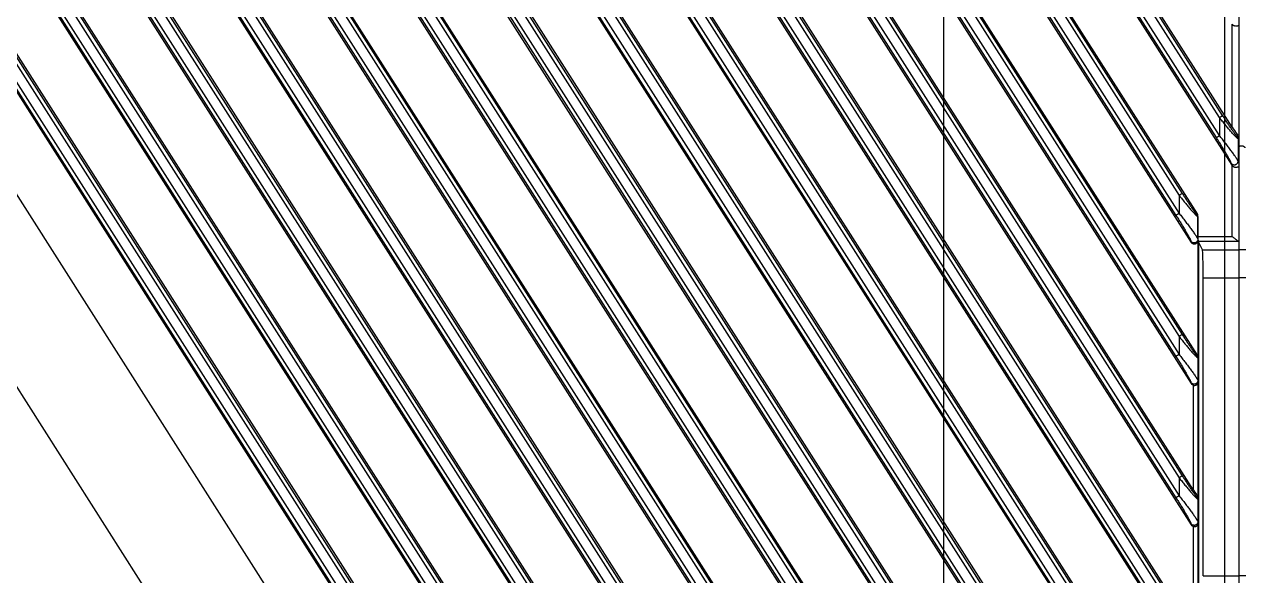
# Model space of a CAD drawing. Header units: millimetres. Extents: x 562 to 17351, y 2396 to 6995.
# Drawn here: x 14409.1 to 14538.8, y 4060.6 to 4119.4 of the extents above; entities that cross this region are included whole.
import ezdxf

# ---------------------------------------------------------------- set-up
doc = ezdxf.new("R2010")
doc.units = ezdxf.units.MM

# ---------------------------------------------------------------- blocks, each defined once
blk = doc.blocks.new('DTGCNV')
at = {"color": 7, "linetype": 'Continuous'}
for p, q in [((12716.62, 5010.2), (12716.62, 4673.2)), ((13316.62, 5010.2), (13316.62, 4672.7)), ((13136.22, 5009.5), (13315.88, 4727.48)), ((13315.92, 4731.52), (13138.83, 5009.5)), ((13145.82, 5009.5), (13315.88, 4742.55)), ((13315.92, 4746.59), (13148.43, 5009.5)), ((13155.43, 5009.5), (13315.88, 4757.63)), ((13311.78, 4768.16), (13158.03, 5009.5)), ((13165.03, 5009.5), (13311.54, 4779.53)), ((13311.78, 4783.23), (13167.64, 5009.5)), ((13174.63, 5009.5), (13311.54, 4794.6)), ((13241.86, 5009.5), (13311.54, 4900.13)), ((13312.21, 4903.17), (13244.47, 5009.5)), ((13251.47, 5009.5), (13315.88, 4908.38)), ((13315.92, 4912.42), (13254.07, 5009.5)), ((13314.23, 4730.42), (13137.44, 5007.93)), ((13314.57, 4730.63), (13137.77, 5008.15)), ((13314.57, 4732.55), (13138.99, 5008.15)), ((13314.9, 4732.76), (13139.33, 5008.36)), ((13314.23, 4745.49), (13147.04, 5007.93)), ((13314.57, 4745.71), (13147.38, 5008.15)), ((13314.57, 4747.62), (13148.6, 5008.15)), ((13314.9, 4747.84), (13148.93, 5008.36)), ((13314.23, 4760.57), (13156.64, 5007.93)), ((13314.57, 4760.78), (13156.98, 5008.15)), ((13314.57, 4762.7), (13158.2, 5008.15)), ((13314.9, 4762.91), (13158.54, 5008.36)), ((13166.25, 5007.93), (13309.92, 4782.41)), ((13166.58, 5008.15), (13310.26, 4782.62)), ((13167.8, 5008.15), (13310.26, 4784.54)), ((13168.14, 5008.36), (13310.59, 4784.75)), ((13175.85, 5007.93), (13309.92, 4797.49)), ((13176.19, 5008.15), (13310.26, 4797.7)), ((13177.41, 5008.15), (13310.26, 4799.62)), ((13177.74, 5008.36), (13310.59, 4799.83)), ((13243.08, 5007.93), (13309.92, 4903.01)), ((13243.42, 5008.15), (13310.26, 4903.23)), ((13244.64, 5008.15), (13310.26, 4905.14)), ((13244.97, 5008.36), (13310.59, 4905.36)), ((13314.23, 4911.32), (13252.68, 5007.93)), ((13314.57, 4911.54), (13253.02, 5008.15)), ((13314.57, 4913.45), (13254.24, 5008.15)), ((13314.9, 4913.67), (13254.58, 5008.36)), ((13122.27, 5005.36), (13314.22, 4704.06)), ((13129.33, 5005.24), (13315.88, 4712.4)), ((13315.92, 4716.44), (13131.86, 5005.36)), ((13311.78, 4798.31), (13179.88, 5005.36)), ((13186.95, 5005.24), (13312.75, 4807.77)), ((13315.27, 4807.91), (13189.48, 5005.36)), ((13196.56, 5005.24), (13315.88, 4817.93)), ((13315.92, 4821.97), (13199.08, 5005.36)), ((13206.16, 5005.24), (13315.88, 4833)), ((13315.92, 4837.04), (13208.69, 5005.36)), ((13215.76, 5005.24), (13315.88, 4848.08)), ((13315.92, 4852.12), (13218.29, 5005.36)), ((13225.37, 5005.24), (13311.54, 4869.98)), ((13311.78, 4873.69), (13227.9, 5005.36)), ((13234.97, 5005.24), (13311.54, 4885.06)), ((13298.05, 4708.98), (13109.91, 5004.31)), ((13314.23, 4715.34), (13130.58, 5003.62)), ((13314.57, 4715.56), (13130.91, 5003.84)), ((13314.57, 4717.47), (13132.13, 5003.84)), ((13314.9, 4717.69), (13132.47, 5004.05)), ((13188.2, 5003.62), (13312.12, 4809.11)), ((13188.54, 5003.84), (13312.45, 4809.33)), ((13313.67, 4809.33), (13189.76, 5003.84)), ((13314.01, 4809.54), (13190.09, 5004.05)), ((13314.23, 4820.87), (13197.81, 5003.62)), ((13314.57, 4821.09), (13198.14, 5003.84)), ((13314.57, 4823), (13199.36, 5003.84)), ((13314.9, 4823.22), (13199.7, 5004.05)), ((13314.23, 4835.95), (13207.41, 5003.62)), ((13314.57, 4836.16), (13207.75, 5003.84)), ((13314.57, 4838.08), (13208.97, 5003.84)), ((13314.9, 4838.29), (13209.3, 5004.05)), ((13314.23, 4851.02), (13217.01, 5003.62)), ((13314.57, 4851.24), (13217.35, 5003.84)), ((13314.57, 4853.15), (13218.57, 5003.84)), ((13314.9, 4853.37), (13218.91, 5004.05)), ((13226.62, 5003.62), (13309.92, 4872.86)), ((13226.95, 5003.84), (13310.26, 4873.08)), ((13228.17, 5003.84), (13310.26, 4874.99)), ((13228.51, 5004.05), (13310.59, 4875.21)), ((13236.22, 5003.62), (13309.92, 4887.94)), ((13236.56, 5003.84), (13310.26, 4888.15)), ((13237.78, 5003.84), (13310.26, 4890.07)), ((13312.21, 4888.1), (13238.09, 5004.43)), ((13238.11, 5004.05), (13310.59, 4890.28)), ((13315.92, 4912.42), (13315.92, 4923.41)), ((12716.68, 4922.46), (12716.62, 4922.44)), ((13314.57, 4913.45), (13314.9, 4913.67)), ((13314.57, 4913.45), (13314.57, 4911.54)), ((13314.23, 4911.32), (13314.57, 4911.54)), ((13316.61, 4911.44), (13316.5, 4911.4)), ((13316.62, 4911.21), (13316.56, 4911.19)), ((13316.56, 4911.19), (13316.56, 4908.8)), ((12716.68, 4909.78), (12716.62, 4909.98)), ((13316.62, 4908.6), (13316.56, 4908.8)), ((12716.68, 4907.38), (12716.62, 4907.37)), ((13315.88, 4908.38), (13315.82, 4908.58)), ((13315.92, 4900.77), (13315.92, 4908.33)), ((13310.59, 4905.36), (13310.26, 4905.14)), ((13310.26, 4905.14), (13310.26, 4903.23)), ((13310.26, 4903.23), (13309.92, 4903.01)), ((13312.19, 4903.1), (13312.21, 4903.17)), ((13312.26, 4902.89), (13312.27, 4902.95)), ((13312.26, 4902.89), (13312.26, 4900.46)), ((13312.27, 4900.77), (13312.27, 4902.95)), ((13311.52, 4900.25), (13311.54, 4900.13)), ((13312.26, 4900.46), (13312.27, 4900.35)), ((13312.27, 4900.77), (13315.92, 4900.77)), ((13312.27, 4900.35), (13312.27, 4900.3)), ((13312.27, 4900.3), (13312.27, 4887.88)), ((13312.28, 4900.27), (13316.58, 4900.27)), ((13312.75, 4899.35), (13312.28, 4900.27)), ((13312.37, 4860.8), (13312.37, 4900.1)), ((12720.49, 4899.35), (12716.62, 4899.35)), ((13312.75, 4899.35), (13316.62, 4899.35)), ((12720.42, 4896.35), (12716.62, 4896.35)), ((13312.82, 4896.35), (13316.62, 4896.35)), ((13312.82, 4864.54), (13312.82, 4896.35)), ((13310.59, 4890.28), (13310.26, 4890.07)), ((13310.26, 4890.07), (13310.26, 4888.15)), ((13310.26, 4888.15), (13309.92, 4887.94)), ((13312.19, 4888.02), (13312.21, 4888.1)), ((13312.26, 4887.81), (13312.27, 4887.88)), ((13312.26, 4887.81), (13312.26, 4885.39)), ((13312.26, 4885.39), (13312.28, 4885.18)), ((13311.52, 4885.17), (13311.54, 4885.06)), ((13311.78, 4873.69), (13311.78, 4884.88)), ((13312.28, 4872.86), (13312.28, 4885.18)), ((13310.59, 4875.21), (13310.26, 4874.99)), ((13310.26, 4874.99), (13310.26, 4873.08)), ((13310.26, 4873.08), (13309.92, 4872.86)), ((13312.19, 4872.95), (13312.21, 4873.05)), ((13312.28, 4872.86), (13312.26, 4872.74)), ((13312.26, 4872.74), (13312.26, 4870.31)), ((13311.52, 4870.1), (13311.54, 4869.98)), ((13311.78, 4860.12), (13311.78, 4869.8)), ((13312.26, 4870.31), (13312.28, 4870.1)), ((13312.28, 4860.62), (13312.28, 4870.1)), ((12720.42, 4864.54), (12716.62, 4864.54)), ((13312.82, 4864.54), (13316.62, 4864.54))]:
    blk.add_line(p, q, dxfattribs=at)
for centre, radius, start, end in [((13316.16, 4911.19), 0.402, 0.1282, 32.3718), ((13311.86, 4902.88), 0.396, 0.208, 32.9741), ((13311.86, 4887.81), 0.396, 0.208, 32.9741), ((13311.86, 4872.73), 0.396, 0.208, 32.9741)]:
    blk.add_arc(centre, radius, start, end, dxfattribs=at)
for centre, major_axis, ratio, start_param, end_param in [((13315.92, 4912.54), (-0.7, 1.1), 0.046753, -4.638574, -3.259594), ((13316.22, 4908.61), (-0.117, 0.402), 0.954439, -4.415997, -4.276035), ((13311.87, 4902.95), (0.085, 0.394), 0.992337, -1.357318, -0.787827), ((12717.32, 4900.26), (0.7, 0), 0.052408, 2.812592, 3.141593), ((13312.28, 4900.77), (0, 0.5), 0.026186, -4.712389, -3.193953), ((13315.92, 4900.26), (0.7, 0), 0.052408, 0, 0.329), ((13312.74, 4896.35), (0, 3), 0.026186, -1.570796, -0.05236), ((13311.87, 4887.88), (0.085, 0.394), 0.992337, -1.357318, -0.787827), ((13311.87, 4885.28), (-0.052, 0.405), 0.97951, -4.264838, -3.490965), ((13311.78, 4873.77), (-0.499, 0.789), 0.046753, -4.638574, -3.601913), ((13311.87, 4870.2), (-0.052, 0.405), 0.97951, -4.264838, -3.490965)]:
    blk.add_ellipse(centre, major_axis=major_axis, ratio=ratio, start_param=start_param, end_param=end_param, dxfattribs=at)
for points, knots in [([(13315.92, 4923.41), (13315.93, 4923.39), (13315.97, 4923.36), (13316.03, 4923.31), (13316.09, 4923.28), (13316.15, 4923.26), (13316.22, 4923.24), (13316.28, 4923.23), (13316.34, 4923.23), (13316.4, 4923.24), (13316.44, 4923.25), (13316.47, 4923.25), (13316.5, 4923.26), (13316.52, 4923.27), (13316.55, 4923.27), (13316.56, 4923.28), (13316.57, 4923.28), (13316.59, 4923.28), (13316.6, 4923.28), (13316.6, 4923.28), (13316.61, 4923.27), (13316.62, 4923.27), (13316.62, 4923.25), (13316.62, 4923.25), (13316.62, 4923.24)], [0, 0, 0, 0, 0.092092, 0.18383, 0.274482, 0.363041, 0.448376, 0.529457, 0.605459, 0.675766, 0.739913, 0.769539, 0.797439, 0.847676, 0.869774, 0.889641, 0.907107, 0.922074, 0.934647, 0.945489, 0.956057, 0.968087, 0.982675, 1, 1, 1, 1]), ([(12716.62, 4922.21), (12716.62, 4922.21), (12716.62, 4922.21), (12716.62, 4922.22), (12716.62, 4922.22), (12716.62, 4922.22), (12716.62, 4922.22), (12716.63, 4922.22), (12716.63, 4922.22), (12716.63, 4922.21), (12716.63, 4922.21)], [0, 0, 0, 0, 0.134296, 0.239838, 0.325336, 0.408088, 0.50825, 0.637794, 0.80127, 1, 1, 1, 1]), ([(13316.56, 4911.19), (13316.56, 4911.19), (13316.55, 4911.19), (13316.54, 4911.19), (13316.53, 4911.2), (13316.52, 4911.2), (13316.51, 4911.21), (13316.49, 4911.23), (13316.46, 4911.25), (13316.42, 4911.29), (13316.38, 4911.33), (13316.33, 4911.38), (13316.27, 4911.44), (13316.22, 4911.5), (13316.13, 4911.58), (13316.03, 4911.7), (13315.89, 4911.85), (13315.76, 4912.01), (13315.61, 4912.18), (13315.47, 4912.35), (13315.32, 4912.53), (13315.17, 4912.71), (13315.02, 4912.89), (13314.82, 4913.14), (13314.67, 4913.33), (13314.57, 4913.45)], [0, 0, 0, 0, 0.002036, 0.004765, 0.008306, 0.012701, 0.017956, 0.024063, 0.038745, 0.05652, 0.077106, 0.100208, 0.125538, 0.152825, 0.181822, 0.244102, 0.310933, 0.381227, 0.454167, 0.529124, 0.605619, 0.683271, 0.76177, 0.840872, 1, 1, 1, 1]), ([(13316.5, 4911.4), (13316.5, 4911.4), (13316.49, 4911.4), (13316.49, 4911.4), (13316.48, 4911.41), (13316.47, 4911.41), (13316.46, 4911.42), (13316.45, 4911.43), (13316.44, 4911.45), (13316.42, 4911.46), (13316.4, 4911.49), (13316.37, 4911.52), (13316.33, 4911.57), (13316.29, 4911.63), (13316.24, 4911.69), (13316.19, 4911.75), (13316.12, 4911.84), (13316.04, 4911.96), (13315.93, 4912.12), (13315.82, 4912.28), (13315.71, 4912.44), (13315.59, 4912.61), (13315.48, 4912.78), (13315.36, 4912.96), (13315.25, 4913.13), (13315.09, 4913.37), (13314.98, 4913.55), (13314.9, 4913.67)], [0, 0, 0, 0, 0.001988, 0.003277, 0.004801, 0.008605, 0.013451, 0.019328, 0.026206, 0.034036, 0.042764, 0.062675, 0.085465, 0.110691, 0.137955, 0.166932, 0.197336, 0.261568, 0.329268, 0.399486, 0.471568, 0.545042, 0.619552, 0.694837, 0.77068, 0.84692, 1, 1, 1, 1]), ([(13315.82, 4908.58), (13315.82, 4908.59), (13315.82, 4908.6), (13315.81, 4908.63), (13315.79, 4908.67), (13315.77, 4908.73), (13315.74, 4908.79), (13315.7, 4908.86), (13315.65, 4908.96), (13315.58, 4909.09), (13315.49, 4909.25), (13315.39, 4909.42), (13315.29, 4909.6), (13315.18, 4909.79), (13315.07, 4909.97), (13314.91, 4910.23), (13314.72, 4910.55), (13314.48, 4910.94), (13314.31, 4911.19), (13314.23, 4911.32)], [0, 0, 0, 0, 0.005901, 0.012735, 0.028952, 0.048163, 0.069902, 0.093761, 0.1194, 0.174923, 0.234768, 0.297789, 0.363198, 0.430435, 0.499095, 0.568871, 0.710853, 0.85493, 1, 1, 1, 1]), ([(13316.56, 4908.8), (13316.56, 4908.8), (13316.55, 4908.81), (13316.54, 4908.84), (13316.52, 4908.88), (13316.49, 4908.93), (13316.46, 4908.98), (13316.42, 4909.05), (13316.36, 4909.14), (13316.28, 4909.26), (13316.17, 4909.42), (13316.05, 4909.6), (13315.92, 4909.77), (13315.78, 4909.96), (13315.64, 4910.15), (13315.45, 4910.41), (13315.19, 4910.74), (13314.88, 4911.14), (13314.67, 4911.4), (13314.57, 4911.54)], [0, 0, 0, 0, 0.00509, 0.010986, 0.025069, 0.041978, 0.061422, 0.083117, 0.106791, 0.15915, 0.216898, 0.278823, 0.34401, 0.411766, 0.481566, 0.552988, 0.699417, 0.848964, 1, 1, 1, 1]), ([(13316.62, 4911.44), (13316.62, 4911.44), (13316.62, 4911.43), (13316.62, 4911.43), (13316.62, 4911.43), (13316.61, 4911.43), (13316.61, 4911.43), (13316.61, 4911.43), (13316.61, 4911.43), (13316.61, 4911.43), (13316.61, 4911.44)], [0, 0, 0, 0, 0.134296, 0.239838, 0.325336, 0.408088, 0.50825, 0.637794, 0.80127, 1, 1, 1, 1]), ([(12717.32, 4910.24), (12717.3, 4910.26), (12717.27, 4910.29), (12717.21, 4910.33), (12717.15, 4910.37), (12717.08, 4910.39), (12717.02, 4910.41), (12716.95, 4910.41), (12716.89, 4910.41), (12716.84, 4910.41), (12716.8, 4910.4), (12716.77, 4910.4), (12716.74, 4910.39), (12716.71, 4910.38), (12716.69, 4910.37), (12716.68, 4910.37), (12716.66, 4910.37), (12716.65, 4910.37), (12716.64, 4910.37), (12716.63, 4910.37), (12716.63, 4910.37), (12716.62, 4910.38), (12716.62, 4910.39), (12716.62, 4910.4), (12716.62, 4910.41)], [0, 0, 0, 0, 0.092092, 0.18383, 0.274482, 0.363041, 0.448376, 0.529457, 0.605459, 0.675766, 0.739913, 0.769539, 0.797439, 0.847676, 0.869774, 0.889641, 0.907107, 0.922074, 0.934647, 0.945489, 0.956057, 0.968087, 0.982675, 1, 1, 1, 1]), ([(13315.82, 4908.58), (13315.84, 4908.57), (13315.86, 4908.53), (13315.91, 4908.49), (13315.96, 4908.46), (13316.02, 4908.44), (13316.08, 4908.42), (13316.14, 4908.41), (13316.21, 4908.42), (13316.27, 4908.43), (13316.33, 4908.45), (13316.38, 4908.48), (13316.43, 4908.52), (13316.48, 4908.57), (13316.51, 4908.62), (13316.54, 4908.68), (13316.55, 4908.74), (13316.56, 4908.78), (13316.56, 4908.8)], [0, 0, 0, 0, 0.061114, 0.122614, 0.184534, 0.246921, 0.309743, 0.372937, 0.436398, 0.5, 0.563602, 0.627063, 0.690257, 0.753079, 0.815466, 0.877386, 0.938886, 1, 1, 1, 1]), ([(13315.92, 4908.33), (13315.93, 4908.32), (13315.97, 4908.28), (13316.03, 4908.24), (13316.09, 4908.21), (13316.15, 4908.18), (13316.22, 4908.17), (13316.28, 4908.16), (13316.34, 4908.16), (13316.4, 4908.16), (13316.44, 4908.17), (13316.47, 4908.18), (13316.5, 4908.18), (13316.52, 4908.19), (13316.55, 4908.2), (13316.56, 4908.2), (13316.57, 4908.21), (13316.59, 4908.21), (13316.6, 4908.21), (13316.6, 4908.2), (13316.61, 4908.2), (13316.62, 4908.19), (13316.62, 4908.18), (13316.62, 4908.17), (13316.62, 4908.17)], [0, 0, 0, 0, 0.092092, 0.18383, 0.274482, 0.363041, 0.448376, 0.529457, 0.605459, 0.675766, 0.739913, 0.769539, 0.797439, 0.847676, 0.869774, 0.889641, 0.907107, 0.922074, 0.934647, 0.945489, 0.956057, 0.968087, 0.982675, 1, 1, 1, 1]), ([(12716.62, 4907.14), (12716.62, 4907.14), (12716.62, 4907.14), (12716.62, 4907.14), (12716.62, 4907.14), (12716.62, 4907.14), (12716.62, 4907.14), (12716.63, 4907.14), (12716.63, 4907.14), (12716.63, 4907.14), (12716.63, 4907.14)], [0, 0, 0, 0, 0.134291, 0.239825, 0.325324, 0.40808, 0.508237, 0.637782, 0.801264, 1, 1, 1, 1]), ([(13310.26, 4905.14), (13310.36, 4905.01), (13310.57, 4904.76), (13310.83, 4904.44), (13311.03, 4904.19), (13311.18, 4904.01), (13311.33, 4903.83), (13311.48, 4903.66), (13311.6, 4903.52), (13311.69, 4903.42), (13311.76, 4903.34), (13311.83, 4903.27), (13311.89, 4903.2), (13311.95, 4903.14), (13312, 4903.08), (13312.06, 4903.03), (13312.1, 4902.99), (13312.14, 4902.95), (13312.18, 4902.92), (13312.2, 4902.9), (13312.21, 4902.89), (13312.22, 4902.89), (13312.23, 4902.88), (13312.24, 4902.88), (13312.25, 4902.88), (13312.25, 4902.88), (13312.25, 4902.88), (13312.26, 4902.88), (13312.26, 4902.88), (13312.26, 4902.89)], [0, 0, 0, 0, 0.163599, 0.325517, 0.405208, 0.483611, 0.560291, 0.634699, 0.706102, 0.740385, 0.773533, 0.805367, 0.835691, 0.864271, 0.890851, 0.915138, 0.936821, 0.955575, 0.97109, 0.977548, 0.983108, 0.987753, 0.991491, 0.994362, 0.995508, 0.996494, 0.997369, 0.998198, 1, 1, 1, 1]), ([(13310.59, 4905.36), (13310.67, 4905.23), (13310.79, 4905.05), (13310.95, 4904.81), (13311.07, 4904.63), (13311.18, 4904.45), (13311.3, 4904.27), (13311.42, 4904.1), (13311.53, 4903.93), (13311.63, 4903.79), (13311.7, 4903.69), (13311.76, 4903.61), (13311.81, 4903.53), (13311.86, 4903.46), (13311.92, 4903.4), (13311.96, 4903.33), (13312.01, 4903.27), (13312.05, 4903.22), (13312.09, 4903.18), (13312.12, 4903.15), (13312.14, 4903.13), (13312.15, 4903.11), (13312.16, 4903.1), (13312.17, 4903.1), (13312.18, 4903.09), (13312.18, 4903.09), (13312.19, 4903.09), (13312.19, 4903.09), (13312.19, 4903.09), (13312.19, 4903.1), (13312.19, 4903.1), (13312.19, 4903.1)], [0, 0, 0, 0, 0.15694, 0.235083, 0.312792, 0.389889, 0.466133, 0.541222, 0.614757, 0.686184, 0.720877, 0.754726, 0.78758, 0.819246, 0.849499, 0.878053, 0.90457, 0.928641, 0.949798, 0.96753, 0.974953, 0.981338, 0.986644, 0.990849, 0.993984, 0.99519, 0.9962, 0.997085, 0.997946, 0.99889, 1, 1, 1, 1]), ([(13309.92, 4903.01), (13310.01, 4902.88), (13310.17, 4902.61), (13310.38, 4902.28), (13310.54, 4902.02), (13310.66, 4901.82), (13310.78, 4901.63), (13310.89, 4901.44), (13311, 4901.25), (13311.11, 4901.07), (13311.21, 4900.89), (13311.28, 4900.75), (13311.34, 4900.64), (13311.38, 4900.57), (13311.42, 4900.5), (13311.45, 4900.43), (13311.48, 4900.37), (13311.5, 4900.33), (13311.51, 4900.3), (13311.51, 4900.28), (13311.52, 4900.26), (13311.52, 4900.25), (13311.52, 4900.25)], [0, 0, 0, 0, 0.147854, 0.294636, 0.367264, 0.439153, 0.510088, 0.579799, 0.647935, 0.714028, 0.777425, 0.83718, 0.86528, 0.891898, 0.916748, 0.939475, 0.959663, 0.976821, 0.984101, 0.990427, 0.995741, 1, 1, 1, 1]), ([(13310.26, 4903.23), (13310.37, 4903.09), (13310.58, 4902.81), (13310.85, 4902.47), (13311.06, 4902.2), (13311.21, 4902), (13311.36, 4901.8), (13311.51, 4901.6), (13311.64, 4901.41), (13311.77, 4901.23), (13311.9, 4901.06), (13311.99, 4900.92), (13312.06, 4900.82), (13312.1, 4900.75), (13312.14, 4900.68), (13312.18, 4900.62), (13312.21, 4900.57), (13312.23, 4900.53), (13312.24, 4900.51), (13312.25, 4900.49), (13312.25, 4900.48), (13312.26, 4900.47), (13312.26, 4900.46)], [0, 0, 0, 0, 0.154445, 0.30727, 0.382534, 0.456692, 0.529432, 0.600377, 0.669045, 0.734822, 0.796897, 0.854183, 0.880595, 0.905226, 0.927827, 0.94811, 0.965769, 0.980485, 0.986646, 0.991965, 0.996419, 1, 1, 1, 1]), ([(13312.26, 4900.46), (13312.26, 4900.44), (13312.25, 4900.4), (13312.24, 4900.34), (13312.21, 4900.28), (13312.18, 4900.23), (13312.13, 4900.18), (13312.08, 4900.14), (13312.03, 4900.11), (13311.97, 4900.09), (13311.91, 4900.07), (13311.84, 4900.07), (13311.78, 4900.08), (13311.72, 4900.09), (13311.66, 4900.12), (13311.61, 4900.15), (13311.56, 4900.2), (13311.53, 4900.23), (13311.52, 4900.25)], [0, 0, 0, 0, 0.061771, 0.123674, 0.185724, 0.247974, 0.310429, 0.373081, 0.435901, 0.498841, 0.561846, 0.62485, 0.687789, 0.750605, 0.813254, 0.8757, 0.937956, 1, 1, 1, 1]), ([(13312.27, 4900.3), (13312.27, 4900.29), (13312.26, 4900.27), (13312.26, 4900.24), (13312.25, 4900.21), (13312.24, 4900.18), (13312.22, 4900.15), (13312.21, 4900.13), (13312.19, 4900.1), (13312.16, 4900.07), (13312.13, 4900.03), (13312.08, 4900), (13312.02, 4899.97), (13311.96, 4899.95), (13311.9, 4899.94), (13311.84, 4899.94), (13311.78, 4899.95), (13311.72, 4899.97), (13311.67, 4900), (13311.62, 4900.04), (13311.57, 4900.08), (13311.55, 4900.11), (13311.54, 4900.13)], [0, 0, 0, 0, 0.031228, 0.062521, 0.093849, 0.125129, 0.15636, 0.187602, 0.218877, 0.25016, 0.312643, 0.375129, 0.437617, 0.500102, 0.562588, 0.625073, 0.68756, 0.750046, 0.812535, 0.875018, 0.937518, 1, 1, 1, 1]), ([(13315.92, 4900.77), (13315.95, 4900.75), (13316.02, 4900.69), (13316.11, 4900.61), (13316.2, 4900.53), (13316.29, 4900.46), (13316.37, 4900.4), (13316.42, 4900.36), (13316.46, 4900.33), (13316.5, 4900.31), (13316.52, 4900.3), (13316.54, 4900.29), (13316.56, 4900.28), (13316.57, 4900.28), (13316.58, 4900.27), (13316.58, 4900.27)], [0, 0, 0, 0, 0.15268, 0.303625, 0.450751, 0.591571, 0.722639, 0.783067, 0.839077, 0.889751, 0.934068, 0.953529, 0.971042, 0.986537, 1, 1, 1, 1]), ([(13310.26, 4890.07), (13310.36, 4889.94), (13310.57, 4889.68), (13310.83, 4889.36), (13311.03, 4889.11), (13311.18, 4888.93), (13311.33, 4888.76), (13311.48, 4888.58), (13311.6, 4888.45), (13311.69, 4888.34), (13311.76, 4888.27), (13311.83, 4888.2), (13311.89, 4888.13), (13311.95, 4888.07), (13312, 4888.01), (13312.06, 4887.96), (13312.1, 4887.91), (13312.14, 4887.87), (13312.18, 4887.85), (13312.2, 4887.83), (13312.21, 4887.82), (13312.22, 4887.81), (13312.23, 4887.81), (13312.24, 4887.8), (13312.25, 4887.8), (13312.25, 4887.8), (13312.25, 4887.8), (13312.26, 4887.81), (13312.26, 4887.81), (13312.26, 4887.81)], [0, 0, 0, 0, 0.163599, 0.325517, 0.405208, 0.483611, 0.560291, 0.634699, 0.706102, 0.740385, 0.773533, 0.805367, 0.835691, 0.864271, 0.890851, 0.915138, 0.936821, 0.955575, 0.97109, 0.977548, 0.983108, 0.987753, 0.991491, 0.994362, 0.995508, 0.996494, 0.997369, 0.998198, 1, 1, 1, 1]), ([(13310.59, 4890.28), (13310.67, 4890.16), (13310.79, 4889.98), (13310.95, 4889.73), (13311.07, 4889.55), (13311.18, 4889.37), (13311.3, 4889.2), (13311.42, 4889.02), (13311.53, 4888.85), (13311.63, 4888.72), (13311.7, 4888.61), (13311.76, 4888.53), (13311.81, 4888.46), (13311.86, 4888.39), (13311.92, 4888.32), (13311.96, 4888.26), (13312.01, 4888.2), (13312.05, 4888.15), (13312.09, 4888.1), (13312.12, 4888.07), (13312.14, 4888.05), (13312.15, 4888.04), (13312.16, 4888.03), (13312.17, 4888.02), (13312.18, 4888.02), (13312.18, 4888.02), (13312.19, 4888.02), (13312.19, 4888.02), (13312.19, 4888.02), (13312.19, 4888.02), (13312.19, 4888.02), (13312.19, 4888.02)], [0, 0, 0, 0, 0.15694, 0.235083, 0.312792, 0.389889, 0.466133, 0.541222, 0.614757, 0.686184, 0.720877, 0.754726, 0.78758, 0.819246, 0.849499, 0.878053, 0.90457, 0.928641, 0.949798, 0.96753, 0.974953, 0.981338, 0.986644, 0.990849, 0.993984, 0.99519, 0.9962, 0.997085, 0.997946, 0.99889, 1, 1, 1, 1]), ([(13309.92, 4887.94), (13310.01, 4887.8), (13310.17, 4887.54), (13310.38, 4887.21), (13310.54, 4886.94), (13310.66, 4886.75), (13310.78, 4886.55), (13310.89, 4886.36), (13311, 4886.17), (13311.11, 4885.99), (13311.21, 4885.81), (13311.28, 4885.67), (13311.34, 4885.57), (13311.38, 4885.49), (13311.42, 4885.42), (13311.45, 4885.36), (13311.48, 4885.3), (13311.5, 4885.25), (13311.51, 4885.22), (13311.51, 4885.2), (13311.52, 4885.19), (13311.52, 4885.18), (13311.52, 4885.17)], [0, 0, 0, 0, 0.147854, 0.294636, 0.367264, 0.439153, 0.510088, 0.579799, 0.647935, 0.714028, 0.777425, 0.83718, 0.86528, 0.891898, 0.916748, 0.939475, 0.959663, 0.976821, 0.984101, 0.990427, 0.995741, 1, 1, 1, 1]), ([(13310.26, 4888.15), (13310.37, 4888.01), (13310.58, 4887.74), (13310.85, 4887.4), (13311.06, 4887.12), (13311.21, 4886.92), (13311.36, 4886.72), (13311.51, 4886.53), (13311.64, 4886.34), (13311.77, 4886.16), (13311.9, 4885.98), (13311.99, 4885.85), (13312.06, 4885.74), (13312.1, 4885.67), (13312.14, 4885.61), (13312.18, 4885.55), (13312.21, 4885.5), (13312.23, 4885.46), (13312.24, 4885.43), (13312.25, 4885.41), (13312.25, 4885.4), (13312.26, 4885.39), (13312.26, 4885.39)], [0, 0, 0, 0, 0.154445, 0.30727, 0.382534, 0.456692, 0.529432, 0.600377, 0.669045, 0.734822, 0.796897, 0.854183, 0.880595, 0.905226, 0.927827, 0.94811, 0.965769, 0.980485, 0.986646, 0.991965, 0.996419, 1, 1, 1, 1]), ([(13312.26, 4885.39), (13312.26, 4885.37), (13312.25, 4885.32), (13312.24, 4885.26), (13312.21, 4885.21), (13312.18, 4885.15), (13312.13, 4885.1), (13312.08, 4885.06), (13312.03, 4885.03), (13311.97, 4885.01), (13311.91, 4885), (13311.84, 4884.99), (13311.78, 4885), (13311.72, 4885.02), (13311.66, 4885.04), (13311.61, 4885.08), (13311.56, 4885.12), (13311.53, 4885.16), (13311.52, 4885.17)], [0, 0, 0, 0, 0.061771, 0.123674, 0.185724, 0.247974, 0.310429, 0.373081, 0.435901, 0.498841, 0.561846, 0.62485, 0.687789, 0.750605, 0.813254, 0.8757, 0.937956, 1, 1, 1, 1]), ([(13311.78, 4884.88), (13311.82, 4884.87), (13311.89, 4884.86), (13311.99, 4884.87), (13312.08, 4884.9), (13312.15, 4884.94), (13312.21, 4884.99), (13312.25, 4885.05), (13312.28, 4885.11), (13312.28, 4885.15), (13312.28, 4885.18)], [0, 0, 0, 0, 0.160899, 0.314742, 0.456494, 0.584742, 0.700638, 0.806545, 0.905309, 1, 1, 1, 1]), ([(13310.26, 4874.99), (13310.36, 4874.86), (13310.57, 4874.61), (13310.83, 4874.29), (13311.03, 4874.04), (13311.18, 4873.86), (13311.33, 4873.68), (13311.48, 4873.51), (13311.6, 4873.37), (13311.69, 4873.27), (13311.76, 4873.19), (13311.83, 4873.12), (13311.89, 4873.05), (13311.95, 4872.99), (13312, 4872.93), (13312.06, 4872.88), (13312.1, 4872.83), (13312.14, 4872.8), (13312.18, 4872.77), (13312.2, 4872.75), (13312.21, 4872.74), (13312.22, 4872.74), (13312.23, 4872.73), (13312.24, 4872.73), (13312.25, 4872.73), (13312.25, 4872.73), (13312.25, 4872.73), (13312.26, 4872.73), (13312.26, 4872.73), (13312.26, 4872.74)], [0, 0, 0, 0, 0.163599, 0.325517, 0.405208, 0.483611, 0.560291, 0.634699, 0.706102, 0.740385, 0.773533, 0.805367, 0.835691, 0.864271, 0.890851, 0.915138, 0.936821, 0.955575, 0.97109, 0.977548, 0.983108, 0.987753, 0.991491, 0.994362, 0.995508, 0.996494, 0.997369, 0.998198, 1, 1, 1, 1]), ([(13310.59, 4875.21), (13310.67, 4875.08), (13310.79, 4874.9), (13310.95, 4874.66), (13311.07, 4874.48), (13311.18, 4874.3), (13311.3, 4874.12), (13311.42, 4873.95), (13311.53, 4873.78), (13311.63, 4873.64), (13311.7, 4873.53), (13311.76, 4873.46), (13311.81, 4873.38), (13311.86, 4873.31), (13311.92, 4873.25), (13311.96, 4873.18), (13312.01, 4873.12), (13312.05, 4873.07), (13312.09, 4873.03), (13312.12, 4873), (13312.14, 4872.97), (13312.15, 4872.96), (13312.16, 4872.95), (13312.17, 4872.95), (13312.18, 4872.94), (13312.18, 4872.94), (13312.19, 4872.94), (13312.19, 4872.94), (13312.19, 4872.94), (13312.19, 4872.95), (13312.19, 4872.95), (13312.19, 4872.95)], [0, 0, 0, 0, 0.15694, 0.235083, 0.312792, 0.389889, 0.466133, 0.541222, 0.614757, 0.686184, 0.720877, 0.754726, 0.78758, 0.819246, 0.849499, 0.878053, 0.90457, 0.928641, 0.949798, 0.96753, 0.974953, 0.981338, 0.986644, 0.990849, 0.993984, 0.99519, 0.9962, 0.997085, 0.997946, 0.99889, 1, 1, 1, 1]), ([(13309.92, 4872.86), (13310.01, 4872.73), (13310.17, 4872.46), (13310.38, 4872.13), (13310.54, 4871.87), (13310.66, 4871.67), (13310.78, 4871.48), (13310.89, 4871.28), (13311, 4871.1), (13311.11, 4870.91), (13311.21, 4870.74), (13311.28, 4870.6), (13311.34, 4870.49), (13311.38, 4870.42), (13311.42, 4870.35), (13311.45, 4870.28), (13311.48, 4870.22), (13311.5, 4870.18), (13311.51, 4870.15), (13311.51, 4870.13), (13311.52, 4870.11), (13311.52, 4870.1), (13311.52, 4870.1)], [0, 0, 0, 0, 0.147854, 0.294636, 0.367264, 0.439153, 0.510088, 0.579799, 0.647935, 0.714028, 0.777425, 0.83718, 0.86528, 0.891898, 0.916748, 0.939475, 0.959663, 0.976821, 0.984101, 0.990427, 0.995741, 1, 1, 1, 1]), ([(13310.26, 4873.08), (13310.37, 4872.94), (13310.58, 4872.66), (13310.85, 4872.32), (13311.06, 4872.05), (13311.21, 4871.84), (13311.36, 4871.65), (13311.51, 4871.45), (13311.64, 4871.26), (13311.77, 4871.08), (13311.9, 4870.91), (13311.99, 4870.77), (13312.06, 4870.67), (13312.1, 4870.6), (13312.14, 4870.53), (13312.18, 4870.47), (13312.21, 4870.42), (13312.23, 4870.38), (13312.24, 4870.36), (13312.25, 4870.34), (13312.25, 4870.32), (13312.26, 4870.32), (13312.26, 4870.31)], [0, 0, 0, 0, 0.154445, 0.30727, 0.382534, 0.456692, 0.529432, 0.600377, 0.669045, 0.734822, 0.796897, 0.854183, 0.880595, 0.905226, 0.927827, 0.94811, 0.965769, 0.980485, 0.986646, 0.991965, 0.996419, 1, 1, 1, 1]), ([(13312.28, 4872.86), (13312.28, 4872.88), (13312.28, 4872.91), (13312.27, 4872.96), (13312.24, 4873.01), (13312.23, 4873.04), (13312.21, 4873.05)], [0, 0, 0, 0, 0.23991, 0.484403, 0.736695, 1, 1, 1, 1]), ([(13312.26, 4870.31), (13312.26, 4870.29), (13312.25, 4870.25), (13312.24, 4870.19), (13312.21, 4870.13), (13312.18, 4870.08), (13312.13, 4870.03), (13312.08, 4869.99), (13312.03, 4869.96), (13311.97, 4869.93), (13311.91, 4869.92), (13311.84, 4869.92), (13311.78, 4869.93), (13311.72, 4869.94), (13311.66, 4869.97), (13311.61, 4870), (13311.56, 4870.05), (13311.53, 4870.08), (13311.52, 4870.1)], [0, 0, 0, 0, 0.061771, 0.123674, 0.185724, 0.247974, 0.310429, 0.373081, 0.435901, 0.498841, 0.561846, 0.62485, 0.687789, 0.750605, 0.813254, 0.8757, 0.937956, 1, 1, 1, 1]), ([(13311.78, 4869.8), (13311.82, 4869.8), (13311.89, 4869.79), (13311.99, 4869.8), (13312.08, 4869.83), (13312.15, 4869.87), (13312.21, 4869.92), (13312.25, 4869.98), (13312.28, 4870.04), (13312.28, 4870.08), (13312.28, 4870.1)], [0, 0, 0, 0, 0.160899, 0.314742, 0.456494, 0.584742, 0.700638, 0.806545, 0.905309, 1, 1, 1, 1])]:
    blk.add_open_spline(points, degree=3, knots=knots, dxfattribs=at)
blk = doc.blocks.new('*U61')
blk.add_blockref('DTGCNV', (-13016.62, -4845.2))
blk = doc.blocks.new('*U62')
at = {"color": 0, "linetype": 'ByBlock', "lineweight": -2, "transparency": 16777216}
for p in [(1800, 0), (2400, 0)]:
    blk.add_blockref('*U61', p, dxfattribs=at)
blk = doc.blocks.new('dfx')
at = {"color": 114, "linetype": 'Continuous', "lineweight": -3, "true_color": 0x139b48}
for p, q in [((13722.98, 8188.73), (13722.98, 8861.23)), ((13692.98, 8283.73), (13692.98, 8771.23))]:
    blk.add_line(p, q, dxfattribs=at)
blk = doc.blocks.new('*U142')
blk.add_blockref('dfx', (-13416.98, -8530.48))
blk = doc.blocks.new('*U143')
at = {"color": 0, "linetype": 'ByBlock', "lineweight": -2, "transparency": 16777216}
blk.add_blockref('*U142', (1800, 0), dxfattribs=at)

msp = doc.modelspace()

# ---------------------------------------------------------------- block references
for name, p in [('*U62', (12438.816, 4041.217)), ('*U143', (12431.316, 4211.467))]:
    msp.add_blockref(name, p)

doc.saveas('drawing.dxf')
